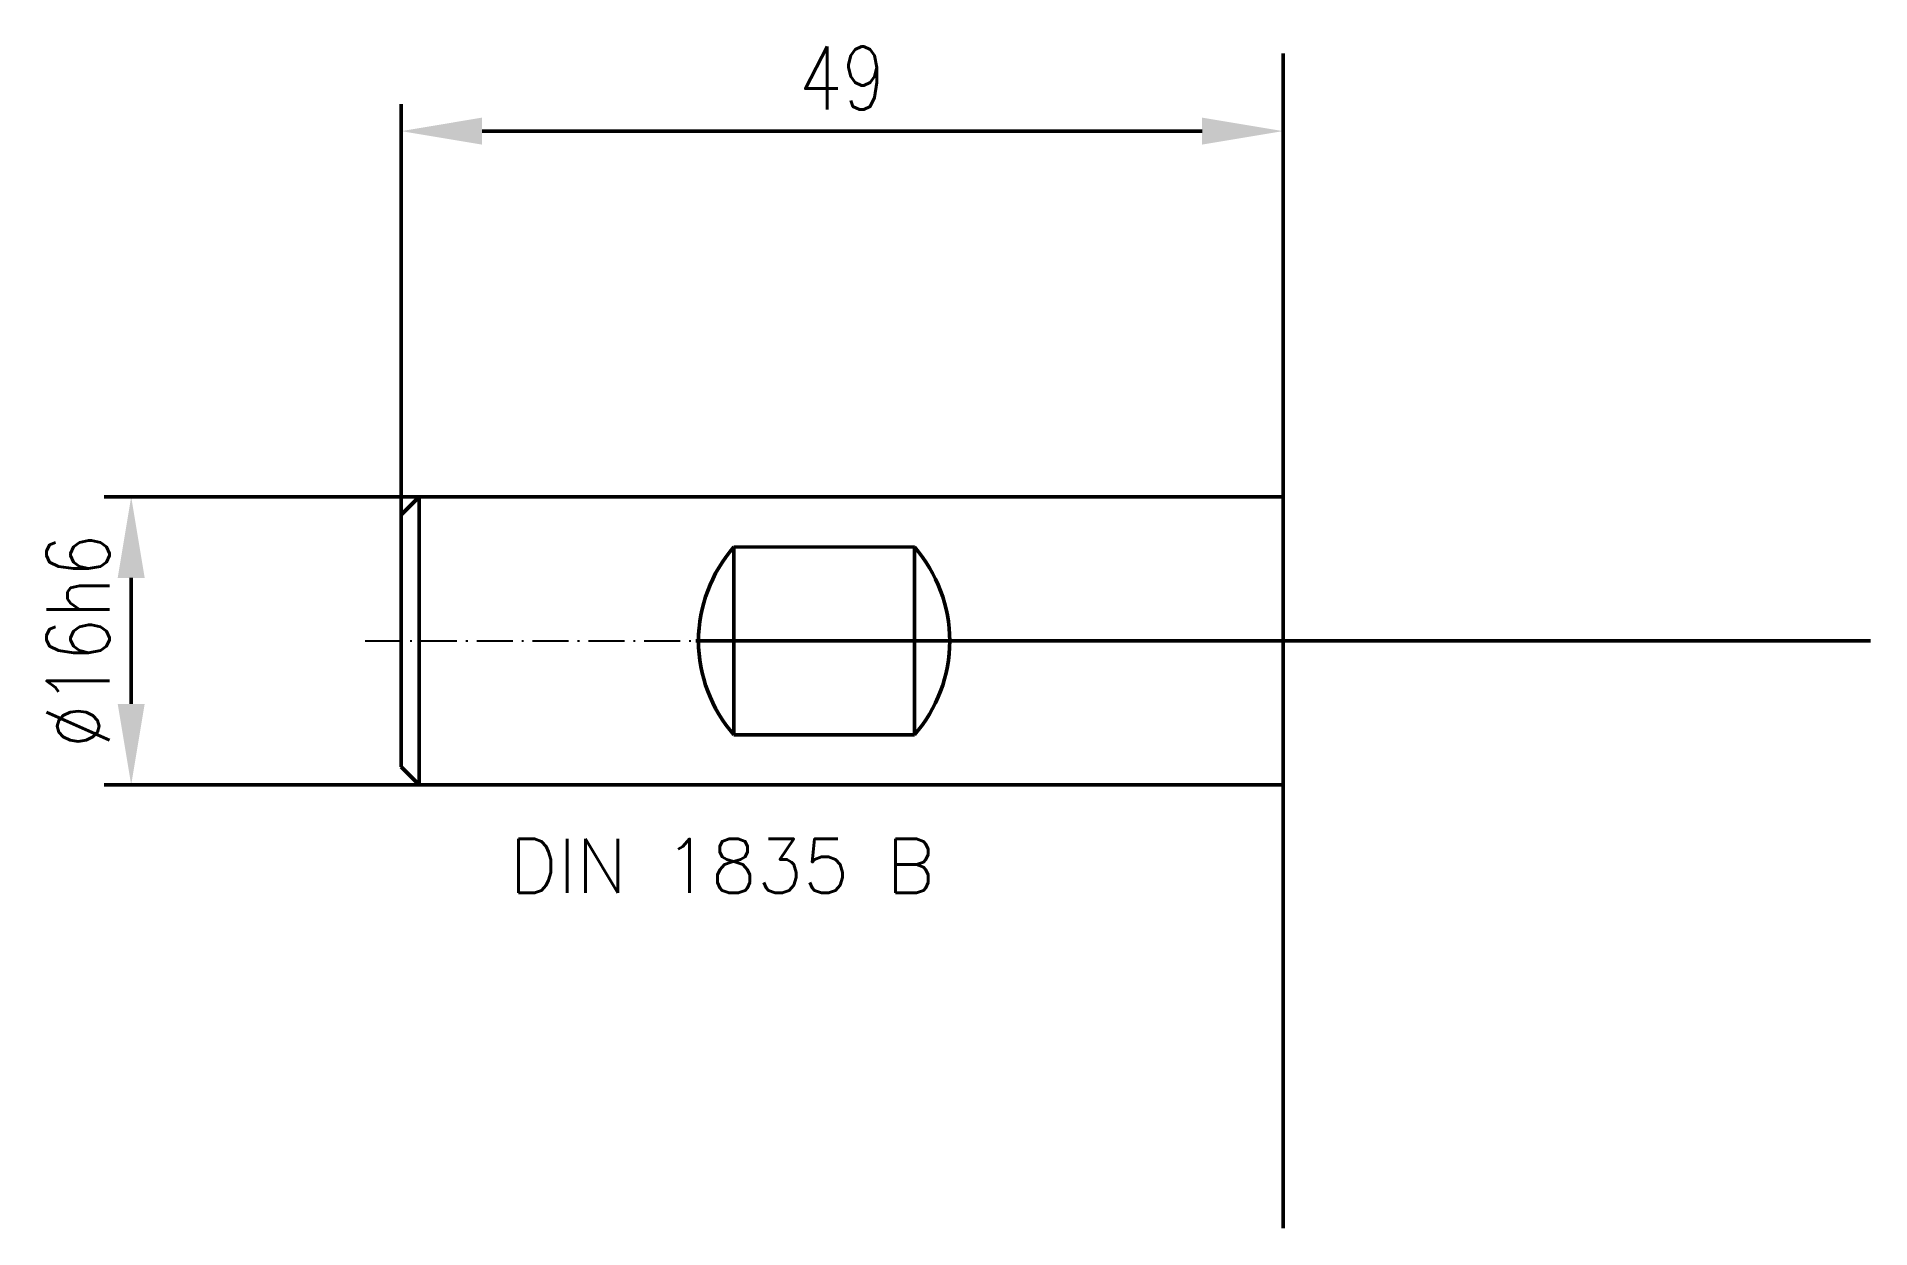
# Model space of a CAD drawing. Header units: millimetres. Extents: x 324 to 426, y 433 to 500.
import ezdxf

# ---------------------------------------------------------------- set-up
doc = ezdxf.new("R2010")
doc.units = ezdxf.units.MM
doc.header["$LTSCALE"] = 2
doc.linetypes.add('CENTER', pattern=[1.5, 1, -0.25, 0, -0.25])
doc.linetypes.add('LONGDASH_DASH', pattern=[10.5, 6, -0.75, 3, -0.75])
for name, color, linetype, lineweight in [('1', 4, 'Continuous', 50), ('SK1', 4, 'Continuous', 50), ('SK2', 7, 'Continuous', 25), ('SK4', 2, 'LONGDASH_DASH', 25), ('SK6', 5, 'Continuous', 35)]:
    doc.layers.add(name, color=color, linetype=linetype, lineweight=lineweight)
doc.styles.add('SIMPLEX', font='simplex.shx', dxfattribs={"width": 0.8})
doc.dimstyles.new('WALTER_1', dxfattribs={"dimtxt": 3.5, "dimasz": 4.5, "dimexe": 1.5, "dimexo": 0, "dimgap": 1.2, "dimtad": 1, "dimdec": 3, "dimdsep": 46, "dimtxsty": 'SIMPLEX', "dimcen": 2.5, "dimazin": 2, "dimtfac": 1, "dimtdec": 3, "dimtmove": 0, "dimatfit": 0, "dimfxl": 1.25, "dimtolj": 1, "dimarcsym": 0})

# ---------------------------------------------------------------- blocks, each defined once
blk = doc.blocks.new('*D1')
at = {"layer": 'Defpoints', "color": 0, "transparency": 16777216}
for p in [(-64, 8), (-48, 8), (-48, -8)]:
    blk.add_point(p, dxfattribs=at)
at = {"layer": 'SK2', "color": 0, "lineweight": -2, "transparency": 16777216}
for p, q in [((-48, 8), (-65.5, 8)), ((-64, -3.5), (-64, 3.5)), ((-48, -8), (-65.5, -8))]:
    blk.add_line(p, q, dxfattribs=at)
at = {"layer": 'SK2', "color": 0, "transparency": 16777216}
for points in [[(-64.75, 3.5), (-63.25, 3.5), (-64, 8)], [(-64.75, -3.5), (-63.25, -3.5), (-64, -8)]]:
    blk.add_solid(points, dxfattribs=at)
at = {"layer": 'SK2', "color": 0, "transparency": 16777216, "insert": (-66.95, 0), "char_height": 3.5, "attachment_point": 5, "rotation": 90, "style": 'SIMPLEX'}
blk.add_mtext('\\A1;%%C16h6', dxfattribs=at)
blk = doc.blocks.new('*D2')
at = {"layer": 'Defpoints', "color": 0, "transparency": 16777216}
for p in [(0, 28.32), (0, 8), (-49, 7)]:
    blk.add_point(p, dxfattribs=at)
at = {"layer": 'SK2', "color": 0, "lineweight": -2, "transparency": 16777216}
for p, q in [((-49, 7), (-49, 29.82)), ((0, 8), (0, 29.82)), ((-44.5, 28.32), (-4.5, 28.32))]:
    blk.add_line(p, q, dxfattribs=at)
at = {"layer": 'SK2', "color": 0, "transparency": 16777216}
for points in [[(-44.5, 29.07), (-44.5, 27.57), (-49, 28.32)], [(-4.5, 29.07), (-4.5, 27.57), (0, 28.32)]]:
    blk.add_solid(points, dxfattribs=at)
at = {"layer": 'SK2', "color": 0, "transparency": 16777216, "insert": (-24.5, 31.27), "char_height": 3.5, "attachment_point": 5, "style": 'SIMPLEX'}
blk.add_mtext('\\A1;49', dxfattribs=at)
blk = doc.blocks.new('CENTER')
at = {"layer": '1', "color": 1}
for p, q in [((0, 32.63), (0, -32.63)), ((32.63, 0), (-32.63, 0))]:
    blk.add_line(p, q, dxfattribs=at)
blk = doc.blocks.new('1835b-16')
at = {"layer": 'SK1'}
for p, q in [((-48, 8), (-49, 7)), ((-48, 8), (0, 8)), ((-48, 8), (-48, -8)), ((-49, 7), (-49, -7)), ((-30.5125, 5.2167), (-20.4875, 5.2169)), ((-30.5125, -5.2167), (-30.5125, 5.2167)), ((-20.4875, 5.2169), (-20.4875, -5.2169)), ((-20.4875, -5.2169), (-30.5125, -5.2167)), ((-49, -7), (-48, -8)), ((-48, -8), (0, -8))]:
    blk.add_line(p, q, dxfattribs=at)
for centre, start, end in [((-24.5506, -0.0135), 138.739106, 179.902464), ((-26.4493, -0.0135), 0.097536, 41.260894), ((-24.5506, 0.0135), 180.097536, 221.260894), ((-26.4493, 0.0135), 318.739106, 359.902464)]:
    blk.add_arc(centre, 7.931, start, end, dxfattribs=at)
at = {"layer": 'SK4', "linetype": 'CENTER'}
blk.add_line((-51, 0), (0, 0), dxfattribs=at)
at = {"layer": 'SK6', "style": 'SIMPLEX'}
blk.add_text('DIN 1835 B', height=3, dxfattribs=at).set_placement((-43, -14))
at = {"layer": 'SK2'}
dim = blk.add_linear_dim(base=(0, 28.3197), p1=(-49, 7), p2=(0, 8), text='49', dimstyle='WALTER_1', dxfattribs=at)
dim.commit()
dim.dimension.update_dxf_attribs({"geometry": '*D2', "text_midpoint": (-24.5, 28.3197), "dimtype": 128})
dim = blk.add_linear_dim(base=(-64, 8), p1=(-48, -8), p2=(-48, 8), angle=90, text='%%C16h6', dimstyle='WALTER_1', dxfattribs=at)
dim.commit()
dim.dimension.update_dxf_attribs({"geometry": '*D1', "text_midpoint": (-66.95, 0)})

msp = doc.modelspace()

# ---------------------------------------------------------------- block references
at = {"layer": '1'}
for name in ['1835b-16', 'CENTER']:
    msp.add_blockref(name, (393.23, 466.03), dxfattribs=at)

doc.saveas('drawing.dxf')
